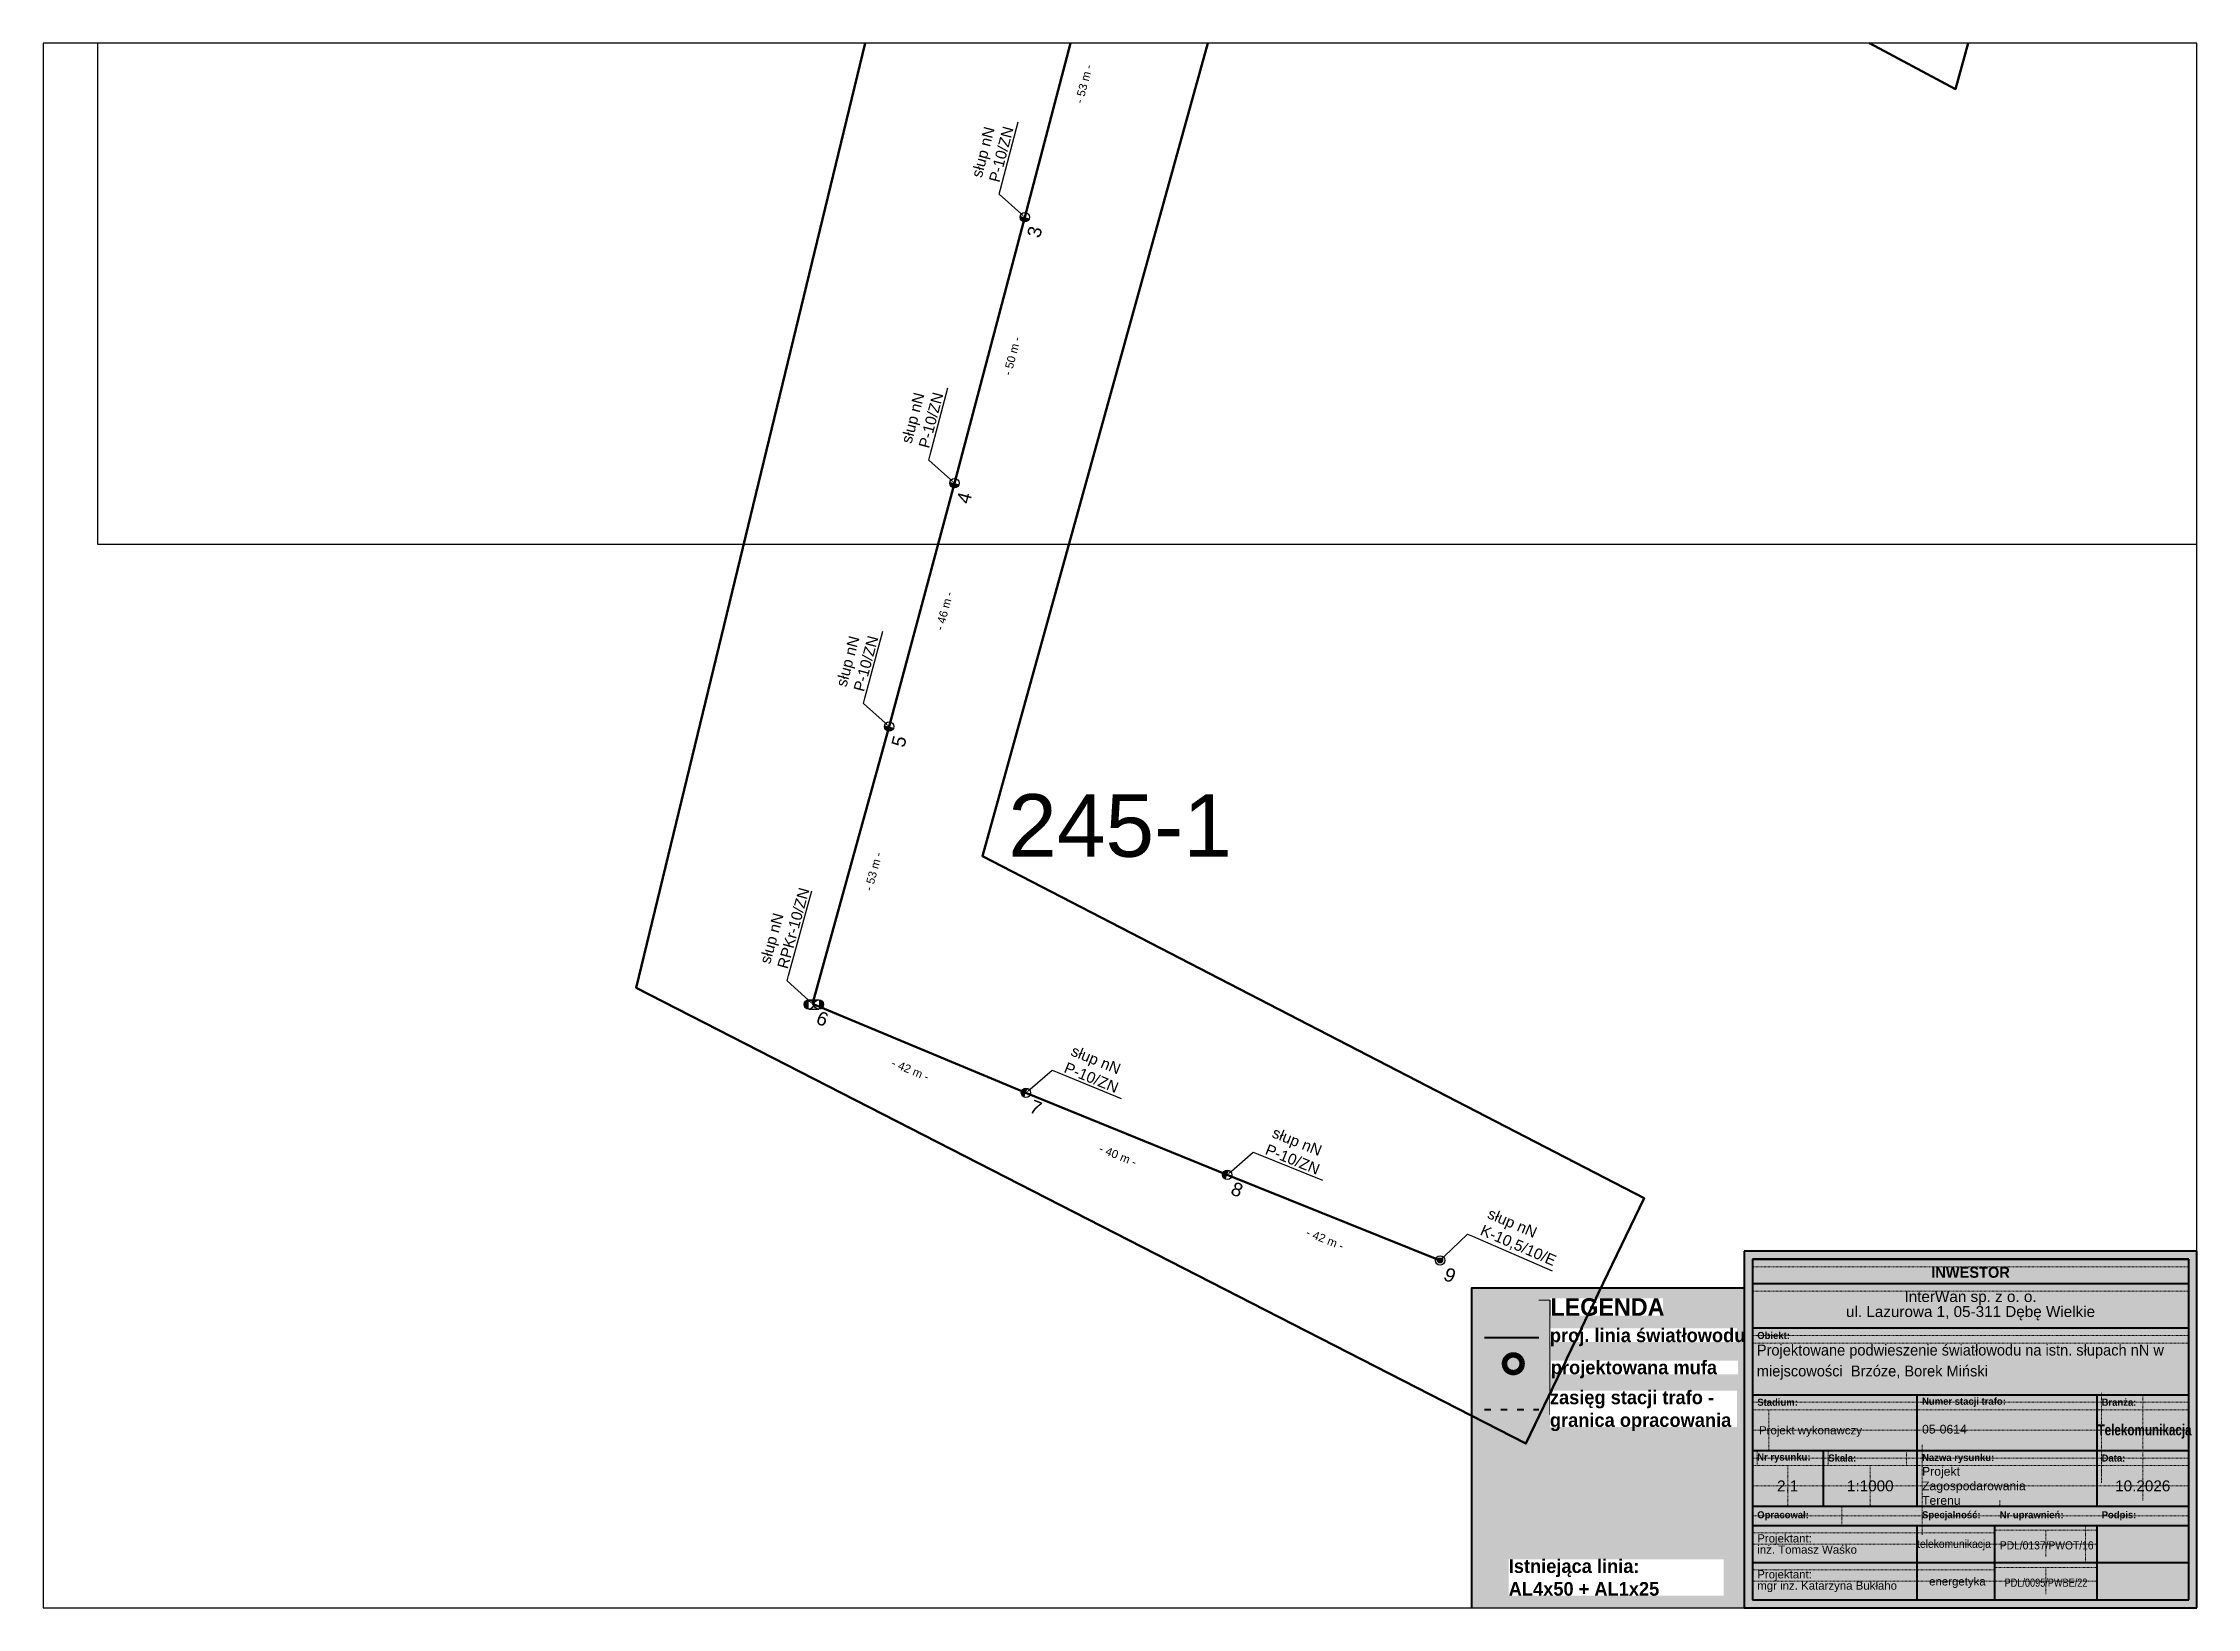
# Paper-space layout '245-1' of a CAD drawing. Header units: metres, sheet in millimetres. Extents: x 0 to 395, y 0 to 287.
# The model-space entities are those that its viewports show. They can reach past a viewport. Long polylines and large blocks are cut down to what shows.
import ezdxf
from ezdxf import colors
from ezdxf.entities.mleader import LeaderData, LeaderLine
from ezdxf.enums import TextEntityAlignment as Align
from ezdxf.math import Vec2, Vec3

# ---------------------------------------------------------------- set-up
doc = ezdxf.new("R2010")
doc.units = ezdxf.units.M
doc.linetypes.add('ACAD_ISO03W100', pattern=[30, 12, -18])
doc.linetypes.add('DGN Style 2', pattern=[0.005224, 0.003135, -0.00209])
for name, color, linetype, lineweight in [('!tele', 30, 'Continuous', 40), ('!trafo', 6, 'Continuous', 50), ('!trafo_245', 6, 'Continuous', 50), ('@Tabelka', 7, 'Continuous', 13), ('_mm zasięg trafo', 6, 'ACAD_ISO03W100', 35), ('_światłowód', 30, 'Continuous', 40)]:
    doc.layers.add(name, color=color, linetype=linetype, lineweight=lineweight)
for name, color, linetype in [('!wymiary', 7, 'Continuous'), ('_MM mufy', 3, 'Continuous'), ('_MM opisy', 7, 'Continuous'), ('_MM slupy', 5, 'Continuous'), ('_numery_05-0245_3', 7, 'Continuous')]:
    doc.layers.add(name, color=color, linetype=linetype)
doc.layers.add('@KonstrTabelki', color=253, linetype='DGN Style 2', lineweight=0, plot=False)
doc.layers.add('_kontrola_05-0245_3', color=30, linetype='Continuous', lineweight=50, plot=False)
doc.styles.add('BardzoMale-PrawaGora', font='arial.ttf', dxfattribs={"height": 0.0025})
doc.styles.get("Standard").update_dxf_attribs({"font": 'arial.ttf'})
doc.dimstyles.new('opis linie', dxfattribs={"dimtxt": 1.5, "dimasz": 0.18, "dimexe": 0.18, "dimexo": 0.0625, "dimgap": 2.5, "dimtad": 4, "dimdec": 0, "dimzin": 0, "dimdsep": 46, "dimtxsty": 'Standard', "dimcen": 0.09, "dimse1": 1, "dimse2": 1, "dimsd1": 1, "dimsd2": 1, "dimclrt": 256, "dimadec": 0, "dimazin": 0, "dimtfac": 1, "dimtdec": 0, "dimtofl": 0, "dimtmove": 0, "dimatfit": 3, "dimfxl": 1, "dimtfill": 1, "dimtolj": 1, "dimtzin": 0, "dimarcsym": 0})

# ---------------------------------------------------------------- blocks, each defined once
blk = doc.blocks.new('tabelka')
at = {"true_color": 0xffffff, "transparency": 33554687}
h = blk.add_hatch(color=7, dxfattribs=at)
h.dxf.hatch_style = 1
h.paths.add_polyline_path([(-83, 65.41), (0, 65.41), (0, 0), (-83, 0)])
at = {"layer": '@KonstrTabelki', "lineweight": 0}
for p, q in [((-1.5, 62.52), (-81.5, 62.52)), ((-1.5, 58.08), (-81.5, 58.08)), ((-1.5, 49.94), (-81.5, 49.94)), ((-81.5, 48.55), (-1.5, 48.55)), ((-1.5, 37.69), (-81.5, 37.69)), ((-81.5, 36.3), (-1.5, 36.3)), ((-78.46, 36.3), (-78.46, 28.86)), ((-17.47, 39.44), (-17.47, 22.94)), ((-9.93, 19.68), (-9.93, 39.08)), ((-81.5, 32.58), (-1.5, 32.58)), ((-80.6, 28.86), (-80.6, 26.08)), ((-67.58, 28.86), (-67.58, 26.08)), ((-53.27, 26.08), (-53.27, 28.86)), ((-50.39, 29.9), (-50.39, 18.64)), ((-17.47, 28.86), (-17.47, 22.94)), ((-9.93, 19.68), (-9.93, 28.86)), ((-1.5, 27.47), (-81.5, 27.47)), ((-81.5, 26.08), (-1.5, 26.08)), ((-74.99, 18.64), (-74.99, 26.08)), ((-59.88, 18.64), (-59.88, 26.08)), ((-1.5, 27.47), (-18.36, 27.47)), ((-1.5, 22.36), (-81.5, 22.36)), ((-1.5, 22.36), (-18.36, 22.36)), ((-81.5, 16.88), (-1.5, 16.88)), ((-65.11, 18.64), (-65.11, 15.11)), ((-50.39, 18.64), (-50.39, 13.41)), ((-36.15, 19.68), (-36.15, 18.64)), ((-37.05, 13.77), (-81.5, 13.77)), ((-37.05, 14.25), (-18.36, 14.25)), ((-27.71, 14.25), (-27.71, 9.31)), ((-20.43, 15.11), (-20.43, 8.31)), ((-37.05, 11.71), (-81.5, 11.71)), ((-18.36, 11.71), (-37.05, 11.71)), ((-37.05, 6.97), (-81.5, 6.97)), ((-37.05, 4.9), (-81.5, 4.9)), ((-37.05, 7.44), (-18.36, 7.44)), ((-18.36, 4.9), (-37.05, 4.9)), ((-27.71, 7.44), (-27.71, 2.5))]:
    blk.add_line(p, q, dxfattribs=at)
at = {"layer": '@KonstrTabelki'}
for points in [[(-51.29, 28.86), (-51.29, 39.08)], [(-51.29, 18.64), (-51.29, 28.86)]]:
    blk.add_lwpolyline(points, dxfattribs=at)
at = {"layer": '@Tabelka', "lineweight": 40}
for p, q in [((0, 65.41), (-83, 65.41)), ((-83, 65.41), (-83, 0)), ((-81.5, 63.91), (-1.5, 63.91)), ((-1.5, 63.91), (-81.5, 63.91)), ((-81.5, 63.91), (-81.5, 1.5)), ((-1.5, 1.5), (-1.5, 63.91)), ((0, 0), (0, 65.41)), ((-81.5, 59.47), (-1.5, 59.47)), ((-81.5, 51.33), (-1.5, 51.33)), ((-81.5, 39.08), (-1.5, 39.08)), ((-81.5, 39.08), (-18.36, 39.08)), ((-51.29, 28.86), (-51.29, 39.08)), ((-51.29, 28.86), (-51.29, 35.67)), ((-18.36, 39.08), (-18.36, 28.86)), ((-81.5, 28.86), (-18.36, 28.86)), ((-68.48, 18.64), (-68.48, 28.86)), ((-51.29, 18.64), (-51.29, 28.86)), ((-18.36, 28.86), (-1.5, 28.86)), ((-18.36, 28.86), (-18.36, 18.64)), ((-51.29, 18.64), (-51.29, 25.45)), ((-18.36, 25.45), (-18.36, 18.64)), ((-81.5, 18.64), (-1.5, 18.64)), ((-81.5, 18.64), (-1.5, 18.64)), ((-81.5, 15.11), (-1.5, 15.11)), ((-51.29, 1.5), (-51.29, 15.11)), ((-37.05, 1.5), (-37.05, 15.11)), ((-18.36, 15.11), (-18.36, 1.5)), ((-81.5, 8.31), (-1.5, 8.31)), ((-81.5, 8.31), (-1.5, 8.31)), ((-81.5, 1.5), (-1.5, 1.5)), ((-83, 0), (0, 0))]:
    blk.add_line(p, q, dxfattribs=at)
at = {"layer": '@Tabelka'}
for s, insert, char_height, attachment_point, line_spacing_factor in [('{\\fLato Light|b1|i0|c238|p34;INWESTOR}', (-41.5, 62.52), 2, 2, 0.825), ('InterWan sp. z o. o.\\Pul. Lazurowa 1, 05-311 Dębę Wielkie', (-41.5, 58.08), 2, 2, 0.825), ('{\\fLato Light|b1|i0|c238|p34;Obiekt:}', (-80.6, 49.94), 1.3, 4, 0.946154), ('{\\fLato Light|b1|i0|c238|p34;Branża:}', (-17.47, 37.69), 1.3, 4, 0.946154), ('Projekt wykonawczy', (-80.27, 32.34), 1.5, 4, 0.825), ('{\\fLato Light|b1|i0|c238|p34;\\W0.8;Telekomunikacja}', (-9.6, 32.34), 2, 5, 0.76875), ('{\\fLato Light|b1|i0|c238|p34;Nr rysunku:}', (-80.6, 27.47), 1.3, 4, 0.946154), ('{\\fLato Light|b1|i0|c238|p34;Skala:}', (-67.58, 27.47), 1.3, 4, 0.946154), ('{\\fLato Light|b1|i0|c238|p34;Nazwa rysunku:}', (-50.39, 27.38), 1.3, 4, 0.946154), ('{\\fLato Light|b1|i0|c238|p34;Data:}', (-17.47, 27.47), 1.3, 4, 0.946154), ('10.2026', (-9.93, 22.36), 2, 5, 0.825), ('{\\fLato Light|b1|i0|c238|p34;Opracował:}', (-80.6, 16.88), 1.3, 4, 0.946154), ('{\\fLato Light|b1|i0|c238|p34;Specjalność:}', (-50.39, 16.88), 1.3, 4, 0.946154), ('{\\fLato Light|b1|i0|c238|p34;Nr uprawnień:}', (-36.15, 16.88), 1.3, 4, 0.946154), ('{\\fLato Light|b1|i0|c238|p34;Podpis:}', (-17.47, 16.88), 1.3, 4, 0.946154)]:
    blk.add_mtext(s, dxfattribs=dict(at, insert=insert, char_height=char_height, attachment_point=attachment_point, line_spacing_factor=line_spacing_factor))
for s, insert, char_height, width, attachment_point, line_spacing_factor in [('{\\fLato Light|b1|i0|c238|p34;Stadium:}', (-80.6, 37.69), 1.3, 8.6456, 4, 0.946154), ('{\\fLato Light|b1|i0|c238|p34;Numer stacji trafo:}', (-50.39, 37.69), 1.3, 16.1141, 4, 0.946154), ('Projektant:\\Pinż. Tomasz Waśko', (-80.6, 11.71), 1.5, 27.9275, 4, 0.825), ('{\\W0.9;telekomunikacja}', (-44.53, 11.53), 1.5, 22.915, 5, 0.825), ('{\\W0.9;PDL/0137/PWOT/16}', (-27.54, 11.46), 1.5, 22.915, 5, 0.825), ('Projektant:\\Pmgr inż. Katarzyna Bukłaho', (-80.6, 4.9), 1.5, 27.9275, 4, 0.825), ('energetyka', (-43.91, 4.64), 1.5, 22.915, 5, 0.825), ('{\\W0.8;PDL/0095/PWBE/22}', (-27.66, 4.62), 1.5, 22.915, 5, 0.825)]:
    blk.add_mtext(s, dxfattribs=dict(at, insert=insert, char_height=char_height, width=width, attachment_point=attachment_point, line_spacing_factor=line_spacing_factor))
blk = doc.blocks.new('mufa')
at = {"layer": '_MM mufy'}
h = blk.add_hatch(color=256, dxfattribs=at)
h.dxf.hatch_style = 1
h.paths.add_polyline_path([(2.15, 0.12, 1), (-2.1, -0.05, 1)])
h.paths.add_polyline_path([(-1.1, -0.01, -1), (1.15, 0.08, -1)], flags=16)
h.paths.add_polyline_path([(-0.83, 0, -1), (0.88, 0.07, -1)], flags=0)
blk = doc.blocks.new('legenda')
at = {"true_color": 0xffffff, "transparency": 33554687}
h = blk.add_hatch(color=7, dxfattribs=at)
h.dxf.hatch_style = 1
h.paths.add_polyline_path([(-50, 58.61), (0, 58.61), (0, 0), (-50, 0)])
at = {"lineweight": 40}
blk.add_lwpolyline([(0, 58.61), (-50, 58.61), (-50, 0)], dxfattribs=at)
at = {"layer": '_mm zasięg trafo', "lineweight": 40, "ltscale": 0.1}
blk.add_lwpolyline([(-47.62, 36.36), (-37.62, 36.36)], dxfattribs=at)
at = {"layer": '_światłowód', "lineweight": 40}
blk.add_lwpolyline([(-47.62, 49.6), (-37.62, 49.6)], dxfattribs=at)
at = {"layer": '_mm zasięg trafo'}
blk.add_blockref('mufa', (-42.35, 44.72), dxfattribs=at)
at = {"layer": '_mm zasięg trafo', "bg_fill": 3, "box_fill_scale": 1, "bg_fill_color": 256, "bg_fill_transparency": 0}
for s, width, heights, insert, char_height, attachment_point in [('{\\fLato Light|b1|i0|c238|p34;\\C7;LEGENDA}', 20.65, [-3.27], (-35.53, 56.77), 3.2, 1), ('\\pxt4;{\\fLato Light|b1|i0|c238|p34;\\C7;proj. linia światłowodu}', 34.3358, [-3.2], (-35.62, 49.6), 2.5, 4)]:
    blk.add_mtext_dynamic_manual_height_columns(s, width=width, gutter_width=1, heights=heights, dxfattribs=dict(at, insert=insert, char_height=char_height, attachment_point=attachment_point))
at = {"layer": 'Defpoints', "color": 252, "lineweight": 0, "true_color": 0x939598}
blk.add_lwpolyline([(-37.62, 56.41), (-35.62, 56.41), (-35.62, 35.41)], dxfattribs=at)
at = {"layer": '_mm zasięg trafo', "char_height": 2.5, "attachment_point": 4, "bg_fill": 3, "box_fill_scale": 1, "bg_fill_color": 256, "bg_fill_transparency": 0}
for s, heights, insert in [('\\pxt4;{\\fLato Light|b1|i0|c238|p34;\\C7;projektowana mufa}', [-3.2], (-35.44, 43.71)), ('\\pxt4;{\\fLato Light|b1|i0|c238|p34;\\C7;zasięg stacji trafo - granica opracowania}', [-7.36], (-35.62, 36.13))]:
    blk.add_mtext_dynamic_manual_height_columns(s, width=34.3358, gutter_width=1, heights=heights, dxfattribs=dict(at, insert=insert))
blk.add_lwpolyline([(-50, 0), (0, 0), (0, 58.61)])
at = {"layer": '_mm zasięg trafo', "insert": (-43.16, 5.56), "char_height": 2.5, "attachment_point": 4, "bg_fill": 3, "box_fill_scale": 1, "bg_fill_color": 256, "bg_fill_transparency": 0}
blk.add_mtext_dynamic_manual_height_columns('\\pxt4;{\\fLato Light|b1|i0|c238|p34;\\C7;Istniejąca linia:\\PAL4x50 + AL1x25}', width=39.409, gutter_width=1, heights=[0], dxfattribs=at)
blk = doc.blocks.new('ZN')
at = {"layer": '_MM slupy', "transparency": 33554687}
h = blk.add_hatch(color=256, dxfattribs=at)
h.dxf.hatch_style = 1
h.paths.add_polyline_path([(0, -0.86), (0, 0.86, 1)])
at = {"layer": '_MM slupy'}
blk.add_circle((0, 0), 0.857, dxfattribs=at)
blk = doc.blocks.new('*D36')
at = {"layer": 'Defpoints', "color": 0}
for p in [(7535119.01, 5784705.78), (7535119.97, 5784705.51), (7535104.97, 5784654.93)]:
    blk.add_point(p, dxfattribs=at)
at = {"layer": '!wymiary', "insert": (7535116.1, 5784679.22), "char_height": 1.5, "attachment_point": 5, "rotation": 74.5613, "bg_fill": 3, "box_fill_scale": 1.1, "bg_fill_color": 9, "bg_fill_true_color": 13158600, "bg_fill_transparency": 0}
blk.add_mtext('\\A1;- 53 m -', dxfattribs=at)
blk = doc.blocks.new('*D37')
at = {"layer": 'Defpoints', "color": 0}
for p in [(7535130.97, 5784750.41), (7535131.93, 5784750.15), (7535119.01, 5784705.78)]:
    blk.add_point(p, dxfattribs=at)
at = {"layer": '!wymiary', "insert": (7535129.11, 5784726.99), "char_height": 1.5, "attachment_point": 5, "rotation": 75.004, "bg_fill": 3, "box_fill_scale": 1.1, "bg_fill_color": 9, "bg_fill_true_color": 13158600, "bg_fill_transparency": 0}
blk.add_mtext('\\A1;- 46 m -', dxfattribs=at)
blk = doc.blocks.new('*D38')
at = {"layer": 'Defpoints', "color": 0}
for p in [(7535143.87, 5784799.16), (7535144.84, 5784798.91), (7535130.97, 5784750.41)]:
    blk.add_point(p, dxfattribs=at)
at = {"layer": '!wymiary', "insert": (7535141.54, 5784773.7), "char_height": 1.5, "attachment_point": 5, "rotation": 75.174, "bg_fill": 3, "box_fill_scale": 1.1, "bg_fill_color": 9, "bg_fill_true_color": 13158600, "bg_fill_transparency": 0}
blk.add_mtext('\\A1;- 50 m -', dxfattribs=at)
blk = doc.blocks.new('*D39')
at = {"layer": 'Defpoints', "color": 0}
for p in [(7535157.26, 5784850.2), (7535158.23, 5784849.95), (7535143.87, 5784799.16)]:
    blk.add_point(p, dxfattribs=at)
at = {"layer": '!wymiary', "insert": (7535154.69, 5784823.6), "char_height": 1.5, "attachment_point": 5, "rotation": 75.3019, "bg_fill": 3, "box_fill_scale": 1.1, "bg_fill_color": 9, "bg_fill_true_color": 13158600, "bg_fill_transparency": 0}
blk.add_mtext('\\A1;- 53 m -', dxfattribs=at)
blk = doc.blocks.new('*D41')
at = {"layer": 'Defpoints', "color": 0}
for p in [(7535104.97, 5784654.93), (7535143.7, 5784637.74), (7535144.09, 5784638.66)]:
    blk.add_point(p, dxfattribs=at)
at = {"layer": '!wymiary', "insert": (7535122.9, 5784642.87), "char_height": 1.5, "attachment_point": 5, "rotation": 337.4144, "bg_fill": 3, "box_fill_scale": 1.1, "bg_fill_color": 9, "bg_fill_true_color": 13158600, "bg_fill_transparency": 0}
blk.add_mtext('\\A1;- 42 m -', dxfattribs=at)
blk = doc.blocks.new('*D42')
at = {"layer": 'Defpoints', "color": 0}
for p in [(7535144.09, 5784638.66), (7535180.99, 5784623.62), (7535180.61, 5784622.7)]:
    blk.add_point(p, dxfattribs=at)
at = {"layer": '!wymiary', "insert": (7535160.93, 5784627.19), "char_height": 1.5, "attachment_point": 5, "rotation": 337.8277, "bg_fill": 3, "box_fill_scale": 1.1, "bg_fill_color": 9, "bg_fill_true_color": 13158600, "bg_fill_transparency": 0}
blk.add_mtext('\\A1;- 40 m -', dxfattribs=at)
blk = doc.blocks.new('*D43')
at = {"layer": 'Defpoints', "color": 0}
for p in [(7535180.99, 5784623.62), (7535220, 5784607.93), (7535219.62, 5784607.01)]:
    blk.add_point(p, dxfattribs=at)
at = {"layer": '!wymiary', "insert": (7535198.91, 5784611.83), "char_height": 1.5, "attachment_point": 5, "rotation": 338.089, "bg_fill": 3, "box_fill_scale": 1.1, "bg_fill_color": 9, "bg_fill_true_color": 13158600, "bg_fill_transparency": 0}
blk.add_mtext('\\A1;- 42 m -', dxfattribs=at)
blk = doc.blocks.new('R')
at = {"layer": '_MM slupy', "transparency": 33554687}
h = blk.add_hatch(color=256, dxfattribs=at)
h.dxf.hatch_style = 1
h.paths.add_polyline_path([(-0.93, -0.86), (-0.93, 0.86, 1)])
h = blk.add_hatch(color=256, dxfattribs=at)
h.dxf.hatch_style = 1
h.paths.add_polyline_path([(0.93, 0.86), (0.93, -0.86, 1)])
at = {"layer": '_MM slupy'}
for points in [[(-0.93, 0.86), (0.93, 0.86)], [(-0.93, -0.86), (0.93, -0.86)]]:
    blk.add_lwpolyline(points, dxfattribs=at)
for centre in [(-0.93, 0), (0.93, 0)]:
    blk.add_circle(centre, 0.857, dxfattribs=at)
blk = doc.blocks.new('E')
at = {"layer": '_MM slupy'}
h = blk.add_hatch(color=256, dxfattribs=at)
h.dxf.hatch_style = 1
h.paths.add_polyline_path([(0.27, 0.37, 1), (-0.27, -0.37, 1)])
for radius in [0.857, 0.457]:
    blk.add_circle((0, 0), radius, dxfattribs=at)
blk = doc.blocks.new('q')
at = {"layer": '_MM slupy'}
blk.add_blockref('ZN', (0, 0), dxfattribs=at)
at = {"layer": '_MM opisy'}
ml = blk.add_multileader_mtext('Standard', dxfattribs=at)
ml.set_content('\\pxql;słup nN\\PP-10/ZN', color=256)
ml.set_leader_properties()
ml.build(insert=Vec2(0, 0))
ml.multileader.update_dxf_attribs({"has_text_frame": 1, "text_left_attachment_type": 5, "text_right_attachment_type": 5, "dogleg_length": 1, "arrow_head_size": 1})
ctx = ml.context
ctx.base_point, ctx.char_height, ctx.arrow_head_size, ctx.landing_gap_size, ctx.plane_origin = Vec3(3.86, 5.63), 2, 1, 1, Vec3(1.72, -1.42)
ctx.left_attachment, ctx.right_attachment = 5, 5
notes = []
notes.append((ctx, [(0, (1, 1, 0), (2.86, 5.63), (1, 0), 1, [(0, [(0, 0)], 0, [])])]))
ctx.mtext.insert, ctx.mtext.flow_direction = Vec3(4.86, 11.44), 5
ctx.mtext.has_bg_fill, ctx.mtext.bg_color, ctx.mtext.bg_scale_factor, ctx.mtext.bg_transparency, ctx.mtext.use_window_bg_color = 1, -1023410175, 1, 0, 1
for ctx, leaders in notes:
    for number, flags, end, landing, length, lines in leaders:
        leader = LeaderData()
        leader.index, (leader.has_last_leader_line, leader.has_dogleg_vector, leader.attachment_direction) = number, flags
        leader.last_leader_point, leader.dogleg_vector, leader.dogleg_length = Vec3(end), Vec3(landing), length
        for number, points, colour, breaks in lines:
            line = LeaderLine()
            line.index, line.vertices, line.color, line.breaks = number, Vec3.list(points), colors.encode_raw_color(colour), breaks
            leader.lines.append(line)
        ctx.leaders.append(leader)

msp = doc.modelspace()

# ---------------------------------------------------------------- linework, layer by layer
at = {"layer": '!tele'}
for points in [[(7535104.97, 5784654.93), (7535119.01, 5784705.78), (7535130.97, 5784750.41), (7535143.87, 5784799.16), (7535157.26, 5784850.2), (7535169.07, 5784895.44)], [(7535104.97, 5784654.93), (7535144.09, 5784638.66), (7535180.99, 5784623.62), (7535220, 5784607.93)]]:
    msp.add_lwpolyline(points, dxfattribs=at)
at = {"layer": '!trafo_245'}
msp.add_lwpolyline([(7535037.1, 5785002.23), (7535039.43, 5784952.43), (7535139.32, 5784932.92), (7535072.62, 5784657.91), (7535235.74, 5784574.34), (7535257.44, 5784619.33), (7535136.1, 5784682.01), (7535193.16, 5784887.72), (7535314.49, 5784822.63), (7535327.35, 5784869.24), (7535182.71, 5784984.15)], close=True, dxfattribs=at)

# ---------------------------------------------------------------- texts
at = {"layer": 'Defpoints', "color": 4}
msp.add_text('245-1', height=11.474, dxfattribs=at).set_placement((7535161.33, 5784687.65), align=Align.MIDDLE_CENTER)

# ---------------------------------------------------------------- next in the draw order: block references
for p, rotation in [((7535143.87, 5784799.16), 75.30192311107228), ((7535130.97, 5784750.41), 75.17397228744947), ((7535119.01, 5784705.78), 75.00404393386644), ((7535144.09, 5784638.66), 337.8277362629604), ((7535180.99, 5784623.62), 338.0890138082293)]:
    msp.add_blockref('q', p, dxfattribs=dict(rotation=rotation))

# ---------------------------------------------------------------- next in the draw order: dimensions: what is measured, and where the dimension line sits
at = {"layer": '!wymiary'}
dim = msp.add_aligned_dim(p1=(7535104.97, 5784654.93), p2=(7535119.01, 5784705.78), distance=-1, dimstyle='opis linie', override={"dimpost": '- <> m -'}, dxfattribs=at)
dim.commit()
dim.dimension.update_dxf_attribs({"geometry": '*D36', "text_midpoint": (7535116.1, 5784679.22)})

# ---------------------------------------------------------------- next in the draw order: dimensions: what is measured, and where the dimension line sits
for p1, p2, picture, middle in [((7535119.01, 5784705.78), (7535130.97, 5784750.41), '*D37', (7535129.11, 5784726.99)), ((7535104.97, 5784654.93), (7535144.09, 5784638.66), '*D41', (7535122.9, 5784642.87))]:
    dim = msp.add_aligned_dim(p1=p1, p2=p2, distance=-1, dimstyle='opis linie', override={"dimpost": '- <> m -'}, dxfattribs=at)
    dim.commit()
    dim.dimension.update_dxf_attribs({"geometry": picture, "text_midpoint": middle})

# ---------------------------------------------------------------- next in the draw order: texts
at = {"layer": '_numery_05-0245_3', "color": 7}
msp.add_text('5', height=2.5, rotation=75.004, dxfattribs=at).set_placement((7535120.81, 5784703.07), align=Align.MIDDLE_CENTER)

# ---------------------------------------------------------------- next in the draw order: dimensions: what is measured, and where the dimension line sits
at = {"layer": '!wymiary'}
for p1, p2, picture, middle in [((7535130.97, 5784750.41), (7535143.87, 5784799.16), '*D38', (7535141.54, 5784773.7)), ((7535144.09, 5784638.66), (7535180.99, 5784623.62), '*D42', (7535160.93, 5784627.19))]:
    dim = msp.add_aligned_dim(p1=p1, p2=p2, distance=-1, dimstyle='opis linie', override={"dimpost": '- <> m -'}, dxfattribs=at)
    dim.commit()
    dim.dimension.update_dxf_attribs({"geometry": picture, "text_midpoint": middle})

# ---------------------------------------------------------------- next in the draw order: leaders
at = {"layer": '_MM opisy'}
ml = msp.add_multileader_mtext('Standard', dxfattribs=at)
ml.set_content('\\pxql;słup nN\\PRPKr-10/ZN', color=256)
ml.set_leader_properties()
ml.build(insert=Vec2(0, 0))
ml.multileader.update_dxf_attribs({"has_text_frame": 1, "text_left_attachment_type": 5, "text_right_attachment_type": 5, "dogleg_length": 1, "arrow_head_size": 1})
ctx = ml.context
ctx.base_point, ctx.char_height, ctx.arrow_head_size, ctx.landing_gap_size, ctx.plane_origin, ctx.plane_x_axis, ctx.plane_y_axis = Vec3(7535100.57, 5784660.16), 2, 1, 1, Vec3(7535106.79, 5784656.21), Vec3(0.266207, 0.963916), Vec3(-0.963916, 0.266207)
ctx.left_attachment, ctx.right_attachment = 5, 5
notes = []
notes.append((ctx, [(0, (1, 1, 0), (7535100.3, 5784659.19), (0.266207, 0.963916), 1, [(0, [(7535104.97, 5784654.93)], 0, [])])]))
ctx.mtext.insert, ctx.mtext.text_direction, ctx.mtext.flow_direction = Vec3(7535095.24, 5784662.66), Vec3(0.266207, 0.963916), 5
ctx.mtext.has_bg_fill, ctx.mtext.bg_color, ctx.mtext.bg_scale_factor, ctx.mtext.bg_transparency, ctx.mtext.use_window_bg_color = 1, -1023410175, 1, 0, 1
for ctx, leaders in notes:
    for number, flags, end, landing, length, lines in leaders:
        leader = LeaderData()
        leader.index, (leader.has_last_leader_line, leader.has_dogleg_vector, leader.attachment_direction) = number, flags
        leader.last_leader_point, leader.dogleg_vector, leader.dogleg_length = Vec3(end), Vec3(landing), length
        for number, points, colour, breaks in lines:
            line = LeaderLine()
            line.index, line.vertices, line.color, line.breaks = number, Vec3.list(points), colors.encode_raw_color(colour), breaks
            leader.lines.append(line)
        ctx.leaders.append(leader)

# ---------------------------------------------------------------- next in the draw order: linework, layer by layer
at = {"layer": '_kontrola_05-0245_3', "color": 30}
for points in [[(7535130.97, 5784750.41), (7535119.01, 5784705.78)], [(7535119.01, 5784705.78), (7535104.97, 5784654.93)], [(7535104.97, 5784654.93), (7535144.09, 5784638.66)]]:
    msp.add_lwpolyline(points, dxfattribs=at)

# ---------------------------------------------------------------- next in the draw order: block references
at = {"layer": '!trafo'}
msp.add_blockref('R', (7535105.2, 5784654.84), dxfattribs=at)

# ---------------------------------------------------------------- next in the draw order: texts
at = {"layer": '_numery_05-0245_3', "color": 7}
for s, rotation, p in [('4', 75.004, (7535132.77, 5784747.71)), ('6', -22.5856, (7535106.77, 5784652.23)), ('7', -22.1723, (7535145.89, 5784635.96))]:
    msp.add_text(s, height=2.5, rotation=rotation, dxfattribs=at).set_placement(p, align=Align.MIDDLE_CENTER)

# ---------------------------------------------------------------- next in the draw order: dimensions: what is measured, and where the dimension line sits
at = {"layer": '!wymiary'}
for p1, p2, picture, middle in [((7535143.87, 5784799.16), (7535157.26, 5784850.2), '*D39', (7535154.69, 5784823.6)), ((7535180.99, 5784623.62), (7535220, 5784607.93), '*D43', (7535198.91, 5784611.83))]:
    dim = msp.add_aligned_dim(p1=p1, p2=p2, distance=-1, dimstyle='opis linie', override={"dimpost": '- <> m -'}, dxfattribs=at)
    dim.commit()
    dim.dimension.update_dxf_attribs({"geometry": picture, "text_midpoint": middle})

# ---------------------------------------------------------------- next in the draw order: linework, layer by layer
at = {"layer": '_kontrola_05-0245_3', "color": 30}
for points in [[(7535157.26, 5784850.2), (7535143.87, 5784799.16)], [(7535143.87, 5784799.16), (7535130.97, 5784750.41)], [(7535144.09, 5784638.66), (7535180.99, 5784623.62)]]:
    msp.add_lwpolyline(points, dxfattribs=at)
at = {"layer": 'Defpoints', "color": 4}
msp.add_lwpolyline([(7534973.9, 5784739.22), (7535368.76, 5784739.22), (7535368.76, 5785026.08), (7534973.9, 5785026.08)], close=True, dxfattribs=at)

# ---------------------------------------------------------------- next in the draw order: texts
at = {"layer": '_numery_05-0245_3', "color": 7}
for s, rotation, p in [('3', 75.174, (7535145.67, 5784796.46)), ('8', 337.8277, (7535182.79, 5784620.92))]:
    msp.add_text(s, height=2.5, rotation=rotation, dxfattribs=at).set_placement(p, align=Align.MIDDLE_CENTER)

# ---------------------------------------------------------------- next in the draw order: leaders
at = {"layer": '_MM opisy'}
ml = msp.add_multileader_mtext('Standard', dxfattribs=at)
ml.set_content('\\pxql;słup nN\\PK-10,5/10/E', color=256)
ml.set_leader_properties()
ml.build(insert=Vec2(0, 0))
ml.multileader.update_dxf_attribs({"has_text_frame": 1, "text_left_attachment_type": 5, "text_right_attachment_type": 5, "dogleg_length": 1, "arrow_head_size": 1})
ctx = ml.context
ctx.base_point, ctx.char_height, ctx.arrow_head_size, ctx.landing_gap_size, ctx.plane_origin, ctx.plane_x_axis, ctx.plane_y_axis = Vec3(7535225.94, 5784612.34), 2, 1, 1, Vec3(7535221.01, 5784605.95), Vec3(0.917981, -0.396623), Vec3(0.396623, 0.917981)
ctx.left_attachment, ctx.right_attachment = 5, 5
notes = []
notes.append((ctx, [(0, (1, 1, 0), (7535225.03, 5784612.74), (0.917981, -0.396623), 1, [(0, [(7535220, 5784607.93), (7535225.03, 5784612.74)], 0, [])])]))
ctx.mtext.insert, ctx.mtext.text_direction, ctx.mtext.flow_direction = Vec3(7535229.31, 5784617.6), Vec3(0.917981, -0.396623), 5
ctx.mtext.has_bg_fill, ctx.mtext.bg_color, ctx.mtext.bg_scale_factor, ctx.mtext.bg_transparency, ctx.mtext.use_window_bg_color = 1, -1023410175, 1, 0, 1
for ctx, leaders in notes:
    for number, flags, end, landing, length, lines in leaders:
        leader = LeaderData()
        leader.index, (leader.has_last_leader_line, leader.has_dogleg_vector, leader.attachment_direction) = number, flags
        leader.last_leader_point, leader.dogleg_vector, leader.dogleg_length = Vec3(end), Vec3(landing), length
        for number, points, colour, breaks in lines:
            line = LeaderLine()
            line.index, line.vertices, line.color, line.breaks = number, Vec3.list(points), colors.encode_raw_color(colour), breaks
            leader.lines.append(line)
        ctx.leaders.append(leader)

# ---------------------------------------------------------------- next in the draw order: linework, layer by layer
at = {"layer": '_kontrola_05-0245_3', "color": 30}
msp.add_lwpolyline([(7535180.99, 5784623.62), (7535220, 5784607.93)], dxfattribs=at)
at = {"layer": 'Defpoints', "color": 4}
msp.add_lwpolyline([(7534963.9, 5784544.22), (7535358.76, 5784544.22), (7535358.76, 5784831.08), (7534963.9, 5784831.08)], close=True, dxfattribs=at)

# ---------------------------------------------------------------- next in the draw order: block references
at = {"rotation": 336.632751146353}
msp.add_blockref('E', (7535220, 5784607.93), dxfattribs=at)

# ---------------------------------------------------------------- next in the draw order: texts
at = {"layer": '_numery_05-0245_3', "color": 7}
msp.add_text('9', height=2.5, rotation=338.089, dxfattribs=at).set_placement((7535221.8, 5784605.23), align=Align.MIDDLE_CENTER)

psp = doc.layouts.new('245-1')

# ---------------------------------------------------------------- block references
psp.add_blockref('tabelka', (394.85, 0))

# ---------------------------------------------------------------- texts
at = {"color": 18, "true_color": 0x000000, "insert": (314.17, 48.27), "char_height": 2, "width": 76.9558, "attachment_point": 1, "line_spacing_factor": 0.825, "style": 'BardzoMale-PrawaGora'}
psp.add_mtext('\\pxsm1.15,ql;{\\fLato Light|b0|i0|c238|p34;\\C256;Projektowane podwieszenie światłowodu na istn. słupach nN w miejscowości  Brzóze, Borek Miński}', dxfattribs=at)
at = {"color": 1, "char_height": 1.6, "width": 26.3577, "attachment_point": 4}
for s, insert in [('{\\C18;\\c0;05-0614}', (344.46, 32.76, 1)), ('{\\C18;\\c0;Projekt Zagospodarowania Terenu}', (344.46, 22.36, 1))]:
    psp.add_mtext(s, dxfattribs=dict(at, insert=insert))
at = {"char_height": 2, "attachment_point": 5, "line_spacing_factor": 0.825}
for s, insert in [('2.1', (319.82, 22.36)), ('1:1000', (334.97, 22.36))]:
    psp.add_mtext(s, dxfattribs=dict(at, insert=insert))

# ---------------------------------------------------------------- next in the draw order: block references
psp.add_blockref('legenda', (311.85, 0))

# ---------------------------------------------------------------- next in the draw order: linework, layer by layer
psp.add_lwpolyline([(0, 0), (394.85, 0), (394.85, 286.86), (0, 286.86)], close=True)

# ---------------------------------------------------------------- next in the draw order: viewports
at = {"layer": '0'}
psp.add_viewport(center=(197.43, 143.43), size=(394.85, 286.8575), view_center_point=(7535161.33, 5784687.65), view_height=286.8575, dxfattribs=at)

doc.saveas('drawing.dxf')
